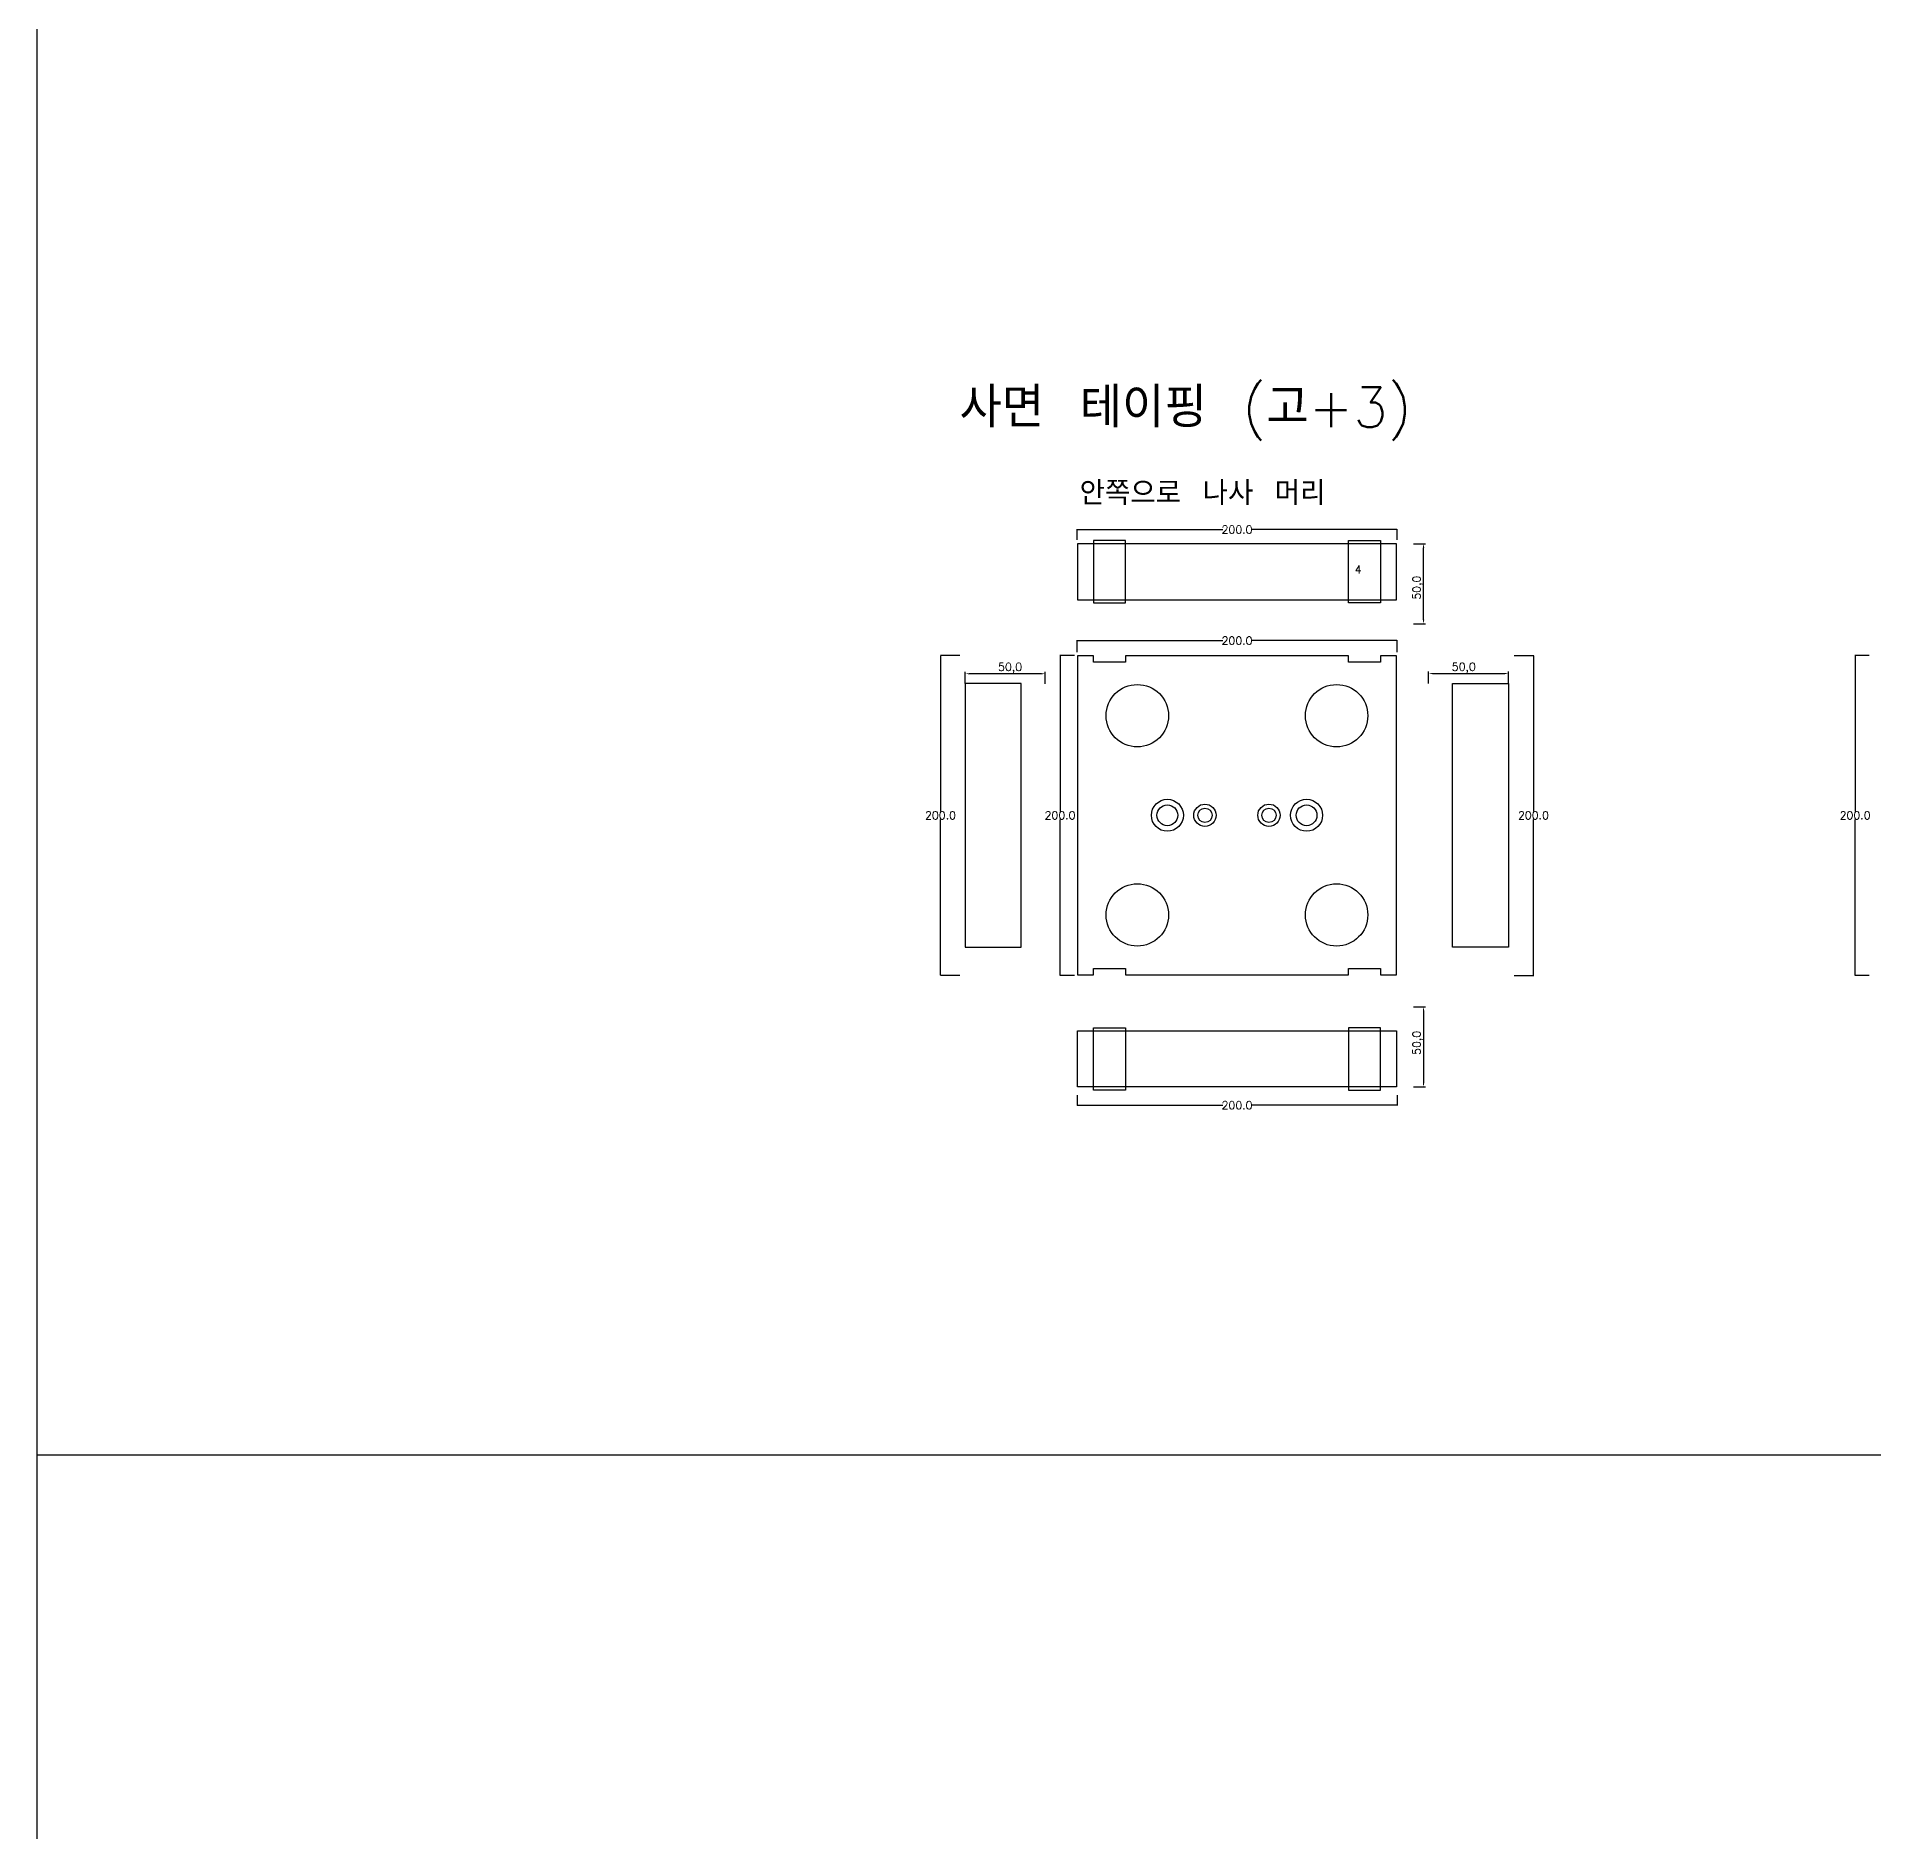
# Model space of a CAD drawing. Header units: millimetres. Extents: x -25 to 19775, y 172 to 9172.
# Drawn here: x -25 to 1123, y 3537 to 4658 of the extents above; entities that cross this region are included whole.
import ezdxf

# ---------------------------------------------------------------- set-up
doc = ezdxf.new("R2010")
doc.units = ezdxf.units.MM
for name, color, linetype in [('TEXT', 7, 'Continuous'), ('볼트 구멍', 7, 'Continuous'), ('치구', 7, 'Continuous'), ('치수', 7, 'Continuous')]:
    doc.layers.add(name, color=color, linetype=linetype)
doc.styles.get("Standard").update_dxf_attribs({"font": 'txt.shx', "bigfont": 'whgtxt.shx'})
doc.dimstyles.new('ISO-25', dxfattribs={"dimtxt": 2.5, "dimasz": 2.5, "dimexe": 1.25, "dimexo": 0.625, "dimtad": 1, "dimtxsty": 'Standard', "dimcen": 2.5, "dimadec": 0, "dimazin": 0, "dimtfac": 1, "dimtmove": 0, "dimatfit": 3, "dimfxl": 0, "dimarcsym": 0})
doc.dimstyles.get("Standard").update_dxf_attribs({"dimtxt": 7, "dimasz": 0.18, "dimexe": 0.18, "dimexo": 0.0625, "dimgap": 0.09, "dimtad": 0, "dimtih": 1, "dimtoh": 1, "dimdec": 1, "dimzin": 0, "dimdsep": 46, "dimtxsty": 'Standard', "dimcen": 0.09, "dimadec": 0, "dimazin": 0, "dimtfac": 1, "dimtdec": 1, "dimtofl": 0, "dimtmove": 0, "dimatfit": 3, "dimfxl": 0, "dimtolj": 1, "dimtzin": 0, "dimarcsym": 0})

# ---------------------------------------------------------------- blocks, each defined once
blk = doc.blocks.new('*D37')
at = {"layer": 'Defpoints', "color": 0}
for p in [(835.1, 4052.1), (835.1, 4002.1), (842, 4002.1)]:
    blk.add_point(p, dxfattribs=at)
at = {"layer": '치수', "color": 0, "lineweight": -2}
for p, q in [((835.8, 4052.1), (843.3, 4052.1)), ((842, 4049.6), (842, 4004.6)), ((835.8, 4002.1), (843.3, 4002.1))]:
    blk.add_line(p, q, dxfattribs=at)
at = {"layer": '치수', "color": 0}
for points in [[(841.6, 4049.6), (842.5, 4049.6), (842, 4052.1)], [(841.6, 4004.6), (842.5, 4004.6), (842, 4002.1)]]:
    blk.add_solid(points, dxfattribs=at)
at = {"layer": '치수', "color": 0, "insert": (838.5, 4029.6), "char_height": 5, "attachment_point": 5, "rotation": 90}
blk.add_mtext('50,0', dxfattribs=at)
blk = doc.blocks.new('*D38')
at = {"layer": 'Defpoints', "color": 0}
for p in [(625.5, 3997), (825.5, 3997), (825.5, 3990.6)]:
    blk.add_point(p, dxfattribs=at)
at = {"layer": '치수', "color": 0, "lineweight": -2}
for p, q in [((625.5, 3996.9), (625.5, 3990.4)), ((825.5, 3996.9), (825.5, 3990.4)), ((625.6, 3990.6), (716.6, 3990.6)), ((825.3, 3990.6), (734.3, 3990.6))]:
    blk.add_line(p, q, dxfattribs=at)
at = {"layer": '치수', "color": 0}
for points in [[(625.6, 3990.6), (625.6, 3990.5), (625.5, 3990.6)], [(825.3, 3990.6), (825.3, 3990.5), (825.5, 3990.6)]]:
    blk.add_solid(points, dxfattribs=at)
at = {"layer": '치수', "color": 0, "insert": (725.5, 3990.6), "char_height": 5, "attachment_point": 5}
blk.add_mtext('\\A1;200.0', dxfattribs=at)
blk = doc.blocks.new('*D39')
at = {"layer": 'Defpoints', "color": 0}
for p in [(895.2, 4260.4), (845.2, 4253.6), (895.2, 4253.6)]:
    blk.add_point(p, dxfattribs=at)
at = {"layer": '치수', "color": 0, "lineweight": -2}
for p, q in [((845.2, 4254.2), (845.2, 4261.7)), ((847.7, 4260.4), (892.7, 4260.4)), ((895.2, 4254.2), (895.2, 4261.7))]:
    blk.add_line(p, q, dxfattribs=at)
at = {"layer": '치수', "color": 0}
for points in [[(847.7, 4260.8), (847.7, 4260), (845.2, 4260.4)], [(892.7, 4260.8), (892.7, 4260), (895.2, 4260.4)]]:
    blk.add_solid(points, dxfattribs=at)
at = {"layer": '치수', "color": 0, "insert": (867.2, 4263.9), "char_height": 5, "attachment_point": 5}
blk.add_mtext('50,0', dxfattribs=at)
blk = doc.blocks.new('*D41')
at = {"layer": 'Defpoints', "color": 0}
for p in [(835.1, 4341.6), (842, 4341.6), (835.1, 4291.6)]:
    blk.add_point(p, dxfattribs=at)
at = {"layer": '치수', "color": 0, "lineweight": -2}
for p, q in [((835.8, 4341.6), (843.3, 4341.6)), ((842, 4294.1), (842, 4339.1)), ((835.8, 4291.6), (843.3, 4291.6))]:
    blk.add_line(p, q, dxfattribs=at)
at = {"layer": '치수', "color": 0}
for points in [[(841.6, 4339.1), (842.5, 4339.1), (842, 4341.6)], [(841.6, 4294.1), (842.5, 4294.1), (842, 4291.6)]]:
    blk.add_solid(points, dxfattribs=at)
at = {"layer": '치수', "color": 0, "insert": (838.5, 4314.1), "char_height": 5, "attachment_point": 5, "rotation": 90}
blk.add_mtext('50,0', dxfattribs=at)
blk = doc.blocks.new('*D42')
at = {"layer": 'Defpoints', "color": 0}
for p in [(1120.6, 4271.8), (1111.7, 4071.8), (1120.6, 4071.8)]:
    blk.add_point(p, dxfattribs=at)
at = {"layer": '치수', "color": 0, "lineweight": -2}
for p, q in [((1120.5, 4271.8), (1111.5, 4271.8)), ((1111.7, 4271.6), (1111.7, 4174.4)), ((1111.7, 4072), (1111.7, 4169.2)), ((1120.5, 4071.8), (1111.5, 4071.8))]:
    blk.add_line(p, q, dxfattribs=at)
at = {"layer": '치수', "color": 0}
for points in [[(1111.6, 4271.6), (1111.7, 4271.6), (1111.7, 4271.8)], [(1111.6, 4072), (1111.7, 4072), (1111.7, 4071.8)]]:
    blk.add_solid(points, dxfattribs=at)
at = {"layer": '치수', "color": 0, "insert": (1111.7, 4171.8), "char_height": 5, "attachment_point": 5}
blk.add_mtext('\\A1;200.0', dxfattribs=at)
blk = doc.blocks.new('*D43')
at = {"layer": 'Defpoints', "color": 0}
for p in [(898.6, 4271.8), (898.6, 4071.8), (910.7, 4071.8)]:
    blk.add_point(p, dxfattribs=at)
at = {"layer": '치수', "color": 0, "lineweight": -2}
for p, q in [((898.7, 4271.8), (910.9, 4271.8)), ((910.7, 4271.6), (910.7, 4174.4)), ((910.7, 4072), (910.7, 4169.2)), ((898.7, 4071.8), (910.9, 4071.8))]:
    blk.add_line(p, q, dxfattribs=at)
at = {"layer": '치수', "color": 0}
for points in [[(910.6, 4271.6), (910.7, 4271.6), (910.7, 4271.8)], [(910.6, 4072), (910.7, 4072), (910.7, 4071.8)]]:
    blk.add_solid(points, dxfattribs=at)
at = {"layer": '치수', "color": 0, "insert": (910.7, 4171.8), "char_height": 5, "attachment_point": 5}
blk.add_mtext('\\A1;200.0', dxfattribs=at)
blk = doc.blocks.new('*D44')
at = {"layer": 'Defpoints', "color": 0}
for p in [(555.7, 4260.3), (555.7, 4253.6), (605.7, 4253.5)]:
    blk.add_point(p, dxfattribs=at)
at = {"layer": '치수', "color": 0, "lineweight": -2}
for p, q in [((555.7, 4254.2), (555.7, 4261.6)), ((603.2, 4260.3), (558.2, 4260.3)), ((605.7, 4254.1), (605.7, 4261.6))]:
    blk.add_line(p, q, dxfattribs=at)
at = {"layer": '치수', "color": 0}
for points in [[(558.2, 4260.7), (558.2, 4259.9), (555.7, 4260.3)], [(603.2, 4260.7), (603.2, 4259.9), (605.7, 4260.3)]]:
    blk.add_solid(points, dxfattribs=at)
at = {"layer": '치수', "color": 0, "insert": (583.7, 4263.8), "char_height": 5, "attachment_point": 5}
blk.add_mtext('50,0', dxfattribs=at)
blk = doc.blocks.new('*D45')
at = {"layer": 'Defpoints', "color": 0}
for p in [(624, 4271.8), (614.9, 4071.8), (624, 4071.8)]:
    blk.add_point(p, dxfattribs=at)
at = {"layer": '치수', "color": 0, "lineweight": -2}
for p, q in [((623.9, 4271.8), (614.8, 4271.8)), ((614.9, 4271.6), (614.9, 4174.4)), ((614.9, 4072), (614.9, 4169.2)), ((623.9, 4071.8), (614.8, 4071.8))]:
    blk.add_line(p, q, dxfattribs=at)
at = {"layer": '치수', "color": 0}
for points in [[(614.9, 4271.6), (615, 4271.6), (614.9, 4271.8)], [(614.9, 4072), (615, 4072), (614.9, 4071.8)]]:
    blk.add_solid(points, dxfattribs=at)
at = {"layer": '치수', "color": 0, "insert": (614.9, 4171.8), "char_height": 5, "attachment_point": 5}
blk.add_mtext('\\A1;200.0', dxfattribs=at)
blk = doc.blocks.new('*D46')
at = {"layer": 'Defpoints', "color": 0}
for p in [(552.3, 4271.8), (540.2, 4071.8), (552.3, 4071.8)]:
    blk.add_point(p, dxfattribs=at)
at = {"layer": '치수', "color": 0, "lineweight": -2}
for p, q in [((552.3, 4271.8), (540.1, 4271.8)), ((540.2, 4271.6), (540.2, 4174.4)), ((540.2, 4072), (540.2, 4169.2)), ((552.3, 4071.8), (540.1, 4071.8))]:
    blk.add_line(p, q, dxfattribs=at)
at = {"layer": '치수', "color": 0}
for points in [[(540.2, 4271.6), (540.3, 4271.6), (540.2, 4271.8)], [(540.2, 4072), (540.3, 4072), (540.2, 4071.8)]]:
    blk.add_solid(points, dxfattribs=at)
at = {"layer": '치수', "color": 0, "insert": (540.2, 4171.8), "char_height": 5, "attachment_point": 5}
blk.add_mtext('\\A1;200.0', dxfattribs=at)
blk = doc.blocks.new('*D47')
at = {"layer": 'Defpoints', "color": 0}
for p in [(825.5, 4281), (625.5, 4273.6), (825.5, 4273.6)]:
    blk.add_point(p, dxfattribs=at)
at = {"layer": '치수', "color": 0, "lineweight": -2}
for p, q in [((625.5, 4273.7), (625.5, 4281.2)), ((625.6, 4281), (716.6, 4281)), ((825.3, 4281), (734.3, 4281)), ((825.5, 4273.7), (825.5, 4281.2))]:
    blk.add_line(p, q, dxfattribs=at)
at = {"layer": '치수', "color": 0}
for points in [[(625.6, 4281.1), (625.6, 4281), (625.5, 4281)], [(825.3, 4281.1), (825.3, 4281), (825.5, 4281)]]:
    blk.add_solid(points, dxfattribs=at)
at = {"layer": '치수', "color": 0, "insert": (725.5, 4281), "char_height": 5, "attachment_point": 5}
blk.add_mtext('\\A1;200.0', dxfattribs=at)
blk = doc.blocks.new('*D48')
at = {"layer": 'Defpoints', "color": 0}
for p in [(825.5, 4350.4), (625.5, 4344), (825.5, 4344)]:
    blk.add_point(p, dxfattribs=at)
at = {"layer": '치수', "color": 0, "lineweight": -2}
for p, q in [((625.5, 4344.1), (625.5, 4350.6)), ((625.6, 4350.4), (716.6, 4350.4)), ((825.3, 4350.4), (734.3, 4350.4)), ((825.5, 4344.1), (825.5, 4350.6))]:
    blk.add_line(p, q, dxfattribs=at)
at = {"layer": '치수', "color": 0}
for points in [[(625.6, 4350.4), (625.6, 4350.4), (625.5, 4350.4)], [(825.3, 4350.4), (825.3, 4350.4), (825.5, 4350.4)]]:
    blk.add_solid(points, dxfattribs=at)
at = {"layer": '치수', "color": 0, "insert": (725.5, 4350.4), "char_height": 5, "attachment_point": 5}
blk.add_mtext('\\A1;200.0', dxfattribs=at)

msp = doc.modelspace()

# ---------------------------------------------------------------- linework, layer by layer
at = {"layer": 'TEXT', "color": 6}
for p, q in [((-24.538, 9171.825), (-24.538, 171.825)), ((19775.462, 3771.825), (-24.538, 3771.825))]:
    msp.add_line(p, q, dxfattribs=at)
at = {"layer": '볼트 구멍', "color": 2}
for centre, radius in [((681.962, 4171.825), 10), ((705.462, 4171.825), 7), ((745.462, 4171.825), 7), ((768.962, 4171.825), 10)]:
    msp.add_circle(centre, radius, dxfattribs=at)
at = {"layer": '볼트 구멍', "color": 3}
for centre, radius in [((681.962, 4171.825), 6.5), ((768.962, 4171.825), 6.5), ((705.462, 4171.825), 4.5), ((745.462, 4171.825), 4.5)]:
    msp.add_circle(centre, radius, dxfattribs=at)
at = {"layer": '치구'}
for points in [[(625.712, 4306.575), (825.212, 4306.575), (825.212, 4341.575), (625.712, 4341.575)], [(625.712, 4072.075), (635.712, 4072.075), (635.712, 4076.075), (655.712, 4076.075), (655.712, 4072.075), (795.212, 4072.075), (795.212, 4076.075), (815.212, 4076.075), (815.212, 4072.075), (825.212, 4072.075), (825.212, 4271.575), (815.212, 4271.575), (815.212, 4267.575), (795.212, 4267.575), (795.212, 4271.575), (655.712, 4271.575), (655.712, 4267.575), (635.712, 4267.575), (635.712, 4271.575), (625.712, 4271.575)], [(590.712, 4254.175), (555.712, 4254.175), (555.712, 4089.475), (590.712, 4089.475)], [(860.212, 4254.175), (895.212, 4254.175), (895.212, 4089.475), (860.212, 4089.475)], [(625.712, 4037.075), (825.212, 4037.075), (825.212, 4002.075), (625.712, 4002.075)]]:
    msp.add_lwpolyline(points, close=True, dxfattribs=at)
at = {"layer": '치구', "color": 1}
for points in [[(635.712, 4304.575), (655.712, 4304.575), (655.712, 4343.572), (635.712, 4343.572)], [(815.212, 4304.575), (795.212, 4304.575), (795.212, 4343.572), (815.212, 4343.572)], [(635.712, 4039.075), (655.712, 4039.075), (655.712, 4000.077), (635.712, 4000.077)], [(815.212, 4039.075), (795.212, 4039.075), (795.212, 4000.077), (815.212, 4000.077)]]:
    msp.add_lwpolyline(points, close=True, dxfattribs=at)
at = {"layer": '치구'}
for centre in [(663.212, 4234.075), (787.712, 4234.075), (663.212, 4109.575), (787.712, 4109.575)]:
    msp.add_circle(centre, 19.5, dxfattribs=at)

# ---------------------------------------------------------------- texts
at = {"layer": 'TEXT', "linetype": 'Continuous'}
msp.add_text('사면 테이핑 (고+3)', height=25, dxfattribs=at).set_placement((552.064, 4414.343))
at = {"layer": 'TEXT', "color": 1}
for s, height, p in [('안쪽으로 나사 머리', 15, (627.115, 4365.752)), ('4', 5, (799.024, 4322.876))]:
    msp.add_text(s, height=height, dxfattribs=at).set_placement(p)

# ---------------------------------------------------------------- dimensions: what is measured, and where the dimension line sits
at = {"layer": '치수', "color": 4}
for base, p1, p2, dimstyle, override, picture, middle in [((825.462, 4350.397), (625.462, 4344), (825.462, 4344), 'Standard', {"dimtxt": 5}, '*D48', (725.462, 4350.397)), ((895.212, 4260.402), (845.212, 4253.625), (895.212, 4253.625), 'ISO-25', {"dimtxt": 5, "dimdec": 1, "dimzin": 0, "dimtdec": 1}, '*D39', (867.212, 4260.402)), ((825.462, 3990.564), (625.462, 3996.961), (825.462, 3996.961), 'Standard', {"dimtxt": 5}, '*D38', (725.462, 3990.564))]:
    dim = msp.add_linear_dim(base=base, p1=p1, p2=p2, dimstyle=dimstyle, override=override, dxfattribs=at)
    dim.commit()
    dim.dimension.update_dxf_attribs({"geometry": picture, "text_midpoint": middle, "dimtype": 160})
for base, p1, p2, angle, picture, middle in [((842.039, 4341.575), (835.141, 4291.575), (835.141, 4341.575), 90, '*D41', (842.039, 4314.075)), ((555.712, 4260.302), (605.712, 4253.525), (555.712, 4253.625), 180, '*D44', (583.712, 4260.302)), ((842.039, 4002.075), (835.141, 4052.075), (835.141, 4002.075), 270, '*D37', (842.039, 4029.575))]:
    dim = msp.add_linear_dim(base=base, p1=p1, p2=p2, angle=angle, dimstyle='ISO-25', override={"dimtxt": 5, "dimdec": 1, "dimzin": 0, "dimtdec": 1}, dxfattribs=at)
    dim.commit()
    dim.dimension.update_dxf_attribs({"geometry": picture, "text_midpoint": middle, "dimtype": 160})
dim = msp.add_linear_dim(base=(825.462, 4281.047), p1=(625.462, 4273.65), p2=(825.462, 4273.65), dimstyle='Standard', override={"dimtxt": 5}, dxfattribs=at)
dim.commit()
dim.dimension.update_dxf_attribs({"geometry": '*D47', "text_midpoint": (725.462, 4281.047)})
for base, p1, p2, picture, middle in [((540.244, 4071.825), (552.313, 4271.825), (552.313, 4071.825), '*D46', (540.244, 4171.825)), ((614.932, 4071.825), (624.001, 4271.825), (624.001, 4071.825), '*D45', (614.932, 4171.825)), ((910.679, 4071.825), (898.61, 4271.825), (898.61, 4071.825), '*D43', (910.679, 4171.825)), ((1111.666, 4071.825), (1120.57, 4271.825), (1120.57, 4071.825), '*D42', (1111.666, 4171.825))]:
    dim = msp.add_linear_dim(base=base, p1=p1, p2=p2, angle=90, dimstyle='Standard', override={"dimtxt": 5}, dxfattribs=at)
    dim.commit()
    dim.dimension.update_dxf_attribs({"geometry": picture, "text_midpoint": middle})

doc.saveas('drawing.dxf')
